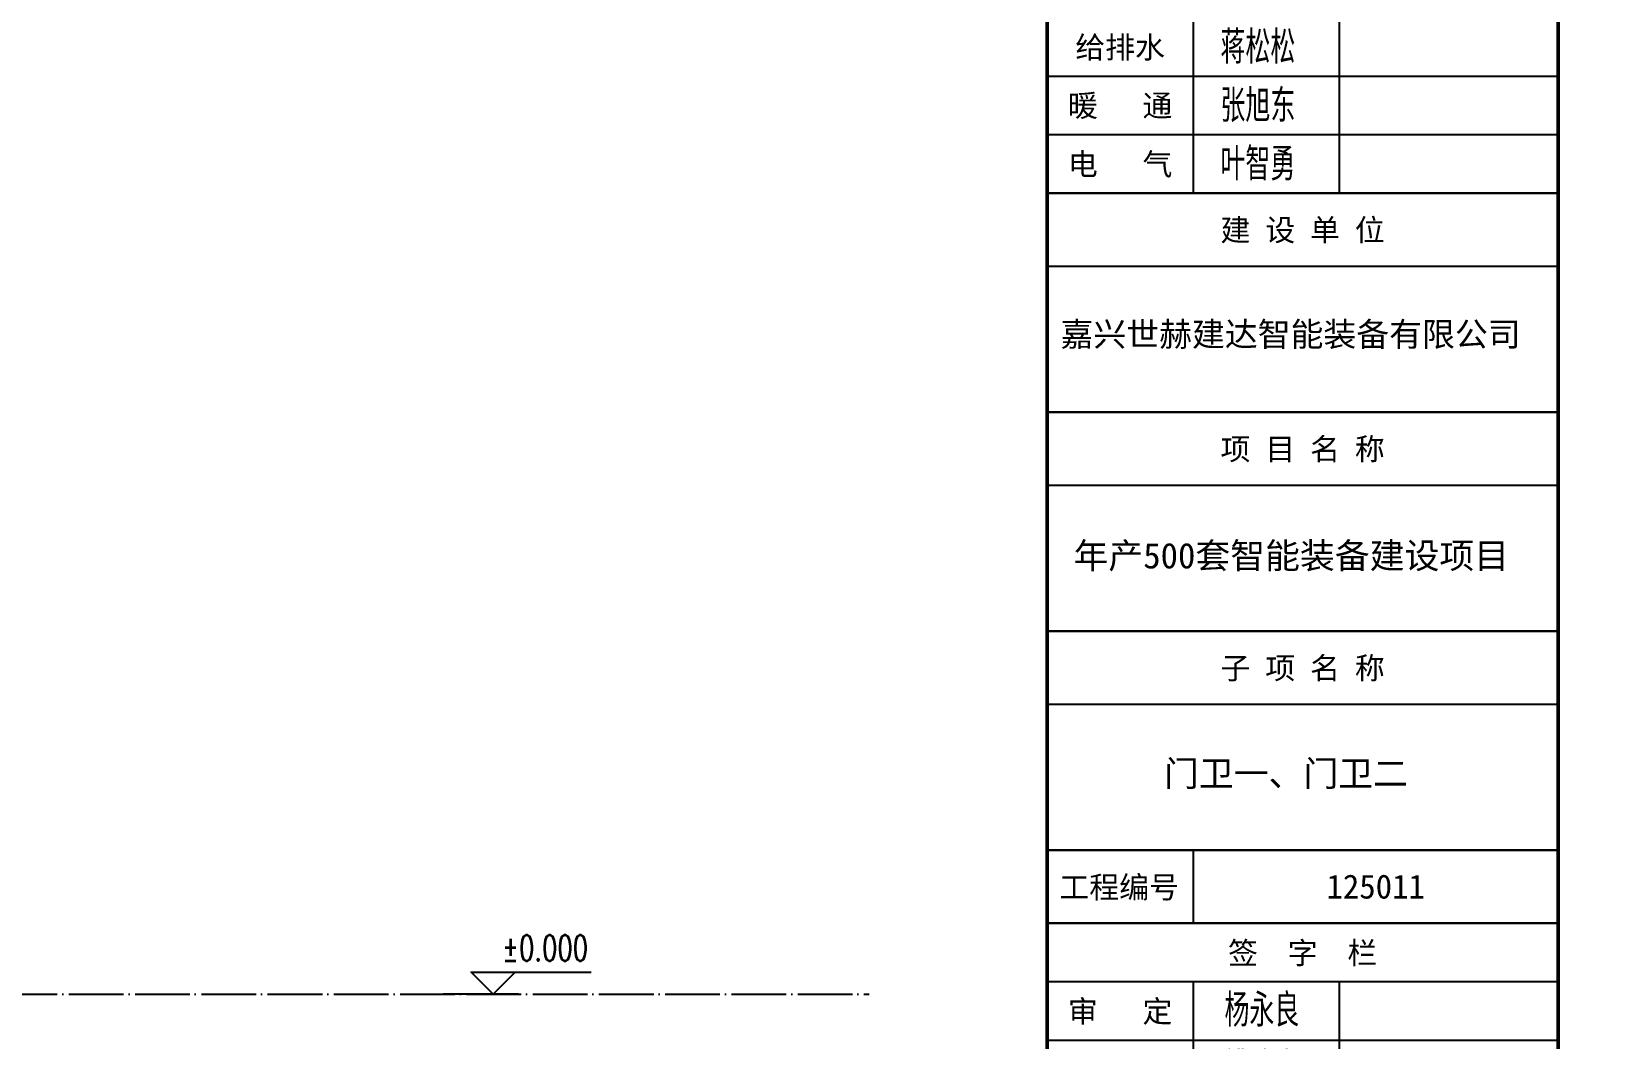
# Model space of a CAD drawing. Extents: x -202236 to 1002404, y -663931 to 1550022.
# Drawn here: x 7685 to 9398, y -356292 to -355187 of the extents above; entities that cross this region are included whole.
import ezdxf
from ezdxf.enums import TextEntityAlignment as Align
from ezdxf.xclip import XClip

# ---------------------------------------------------------------- set-up
doc = ezdxf.new("R2010")
doc.units = 0
doc.linetypes.add('DOTE', pattern=[2.42, 2, -0.2, 0.02, -0.2])
for name, color, linetype in [('!ZN7-符号-173', 173, 'Continuous'), ('0-cxFrame', 155, 'Continuous'), ('A-AXIS-D', 1, 'Continuous'), ('A-AXIS-DOTE', 14, 'DOTE'), ('qianming', 155, 'Continuous')]:
    doc.layers.add(name, color=color, linetype=linetype)
doc.layers.add('0-cxText', color=131, linetype='Continuous', lineweight=25)
doc.layers.add('A-WALL-HATCH', color=8, linetype='Continuous', lineweight=13)
doc.styles.add('BZHZ', font='bzxw', dxfattribs={"width": 0.8, "bigfont": 'bzhz'})
doc.styles.add('cx_biaoti', font='')
doc.styles.add('cx_tuming', font='simhei.ttf')
doc.styles.add('cx_tuqian1', font='')
doc.styles.add('ZNTextStyle', font='ROMANS.shx', dxfattribs={"width": 0.7, "bigfont": 'CHINESE.shx'})
doc.styles.add('黑体', font='simhei.ttf', dxfattribs={"height": 12})
doc.styles.get('cx_biaoti').set_extended_font_data('SimSun')
doc.styles.get('cx_tuqian1').set_extended_font_data('SimSun')

# ---------------------------------------------------------------- blocks, each defined once
blk = doc.blocks.new('20250913160558')
at = {"layer": 'A-WALL-HATCH'}
blk.add_line((4150, -1630), (9150, -1630), dxfattribs=at)
blk = doc.blocks.new('zjcx_lan_huiqian(Dragon)')
for p, q in [((-7000, -800), (0, -800)), ((-5000, -800), (-5000, -4800)), ((-3000, -800), (-3000, -4800)), ((-7000, -1600), (0, -1600)), ((-7000, -2400), (0, -2400)), ((-7000, -3200), (0, -3200)), ((-7000, -4000), (0, -4000))]:
    blk.add_line(p, q)
at = {"const_width": 30}
blk.add_lwpolyline([(-7000, 0), (0, 0)], dxfattribs=at)
blk.add_lwpolyline([(-7000, 0), (0, 0), (0, -4800), (-7000, -4800)], close=True, dxfattribs=at)
at = {"style": 'cx_biaoti'}
for s, p in [('会  签  栏', (-3500, -400)), ('建   筑', (-6000, -1200)), ('结   构', (-6000, -2000)), ('给排水', (-6000, -2800)), ('暖   通', (-6000, -3600)), ('电   气', (-6000, -4400))]:
    blk.add_text(s, height=300, dxfattribs=at).set_placement(p, align=Align.MIDDLE)
blk = doc.blocks.new('T-汇签(Dragon)')
at = {"layer": '0-cxFrame'}
blk.add_blockref('zjcx_lan_huiqian(Dragon)', (0, 0), dxfattribs=at)
at = {"layer": 'qianming', "style": 'BZHZ', "width": 0.8}
for s, p in [('黄岩峰', (-4113, -1180)), ('蒋松松', (-4113, -2780)), ('张旭东', (-4113, -3580)), ('叶智勇', (-4113, -4380))]:
    blk.add_text(s, height=450, dxfattribs=at).set_placement(p, align=Align.MIDDLE)
blk = doc.blocks.new('zjcx_lan_qianzi(Dragon)')
for p, q in [((-7000, 4800), (0, 4800)), ((-5000, 4800), (-5000, 0)), ((-3000, 4800), (-3000, 0)), ((-7000, 4000), (0, 4000)), ((-7000, 3200), (0, 3200)), ((-7000, 2400), (0, 2400)), ((-7000, 1600), (0, 1600)), ((-7000, 800), (0, 800))]:
    blk.add_line(p, q)
at = {"const_width": 30}
blk.add_lwpolyline([(-7000, 5600), (0, 5600)], dxfattribs=at)
blk.add_lwpolyline([(-7000, 5600), (0, 5600), (0, 0), (-7000, 0)], close=True, dxfattribs=at)
at = {"style": 'cx_biaoti'}
for s, p in [('签  字  栏', (-3500, 5200)), ('审   定', (-6000, 4400)), ('审   核', (-6000, 3600)), ('校   对', (-6000, 2800)), ('设   计', (-6000, 400))]:
    blk.add_text(s, height=300, dxfattribs=at).set_placement(p, align=Align.MIDDLE)
at = {"style": 'cx_biaoti', "width": 0.85}
for s, p in [('项目负责人', (-6000, 2000)), ('专业负责人', (-6000, 1200))]:
    blk.add_text(s, height=300, dxfattribs=at).set_placement(p, align=Align.MIDDLE)
blk = doc.blocks.new('T-签字(Dragon)')
at = {"layer": '0-cxFrame'}
blk.add_blockref('zjcx_lan_qianzi(Dragon)', (0, 0), dxfattribs=at)
at = {"layer": 'qianming', "style": 'BZHZ', "width": 0.8}
for s, p in [('杨永良', (-4058, 4433)), ('姚建中', (-4058, 3633)), ('姜旭超', (-4058, 2833)), ('宋月飞', (-4058, 2033)), ('宋月飞', (-4058, 1233)), ('叶佳超', (-4058, 433))]:
    blk.add_text(s, height=450, dxfattribs=at).set_placement(p, align=Align.MIDDLE)
blk = doc.blocks.new('zjcx_lan_xiangmu(Dragon)')
for p, q in [((-7000, 9000), (0, 9000)), ((-7000, 6000), (0, 6000)), ((-7000, 3000), (0, 3000)), ((-5000, 1000), (-5000, 0))]:
    blk.add_line(p, q)
at = {"const_width": 30}
for points in [[(-7000, 10000), (0, 10000)], [(-7000, 7000), (0, 7000)], [(-7000, 7000), (0, 7000)], [(-7000, 4000), (0, 4000)], [(-7000, 4000), (0, 4000)], [(-7000, 1000), (0, 1000)], [(-7000, 0), (0, 0)]]:
    blk.add_lwpolyline(points, dxfattribs=at)
blk.add_lwpolyline([(-7000, 10000), (0, 10000), (0, 0), (-7000, 0)], close=True)
at = {"style": 'cx_biaoti'}
for s, p in [('建 设 单 位', (-3500, 9500)), ('项 目 名 称', (-3500, 6500)), ('子 项 名 称', (-3500, 3500)), ('工程编号', (-6013, 500))]:
    blk.add_text(s, height=300, dxfattribs=at).set_placement(p, align=Align.MIDDLE)
blk = doc.blocks.new('T-项目(Dragon)')
blk.add_blockref('zjcx_lan_xiangmu(Dragon)', (0, 0))
at = {"color": 3, "style": 'cx_tuming'}
for s, height, p in [('嘉兴世赫建达智能装备有限公司', 330, (-6816, 7901)), ('年产500套智能装备建设项目 ', 350, (-6638, 4859)), ('门卫一、门卫二', 350, (-5399, 1876))]:
    blk.add_text(s, height=height, dxfattribs=at).set_placement(p)
blk = doc.blocks.new('zjcx_T2(Dragon)')
at = {"layer": '0-cxFrame', "const_width": 50}
blk.add_lwpolyline([(-7000, 40000), (0, 40000), (0, 0), (-7000, 0)], close=True, dxfattribs=at)
at = {"layer": '0-cxFrame'}
for name, p in [('T-汇签(Dragon)', (0, 29800)), ('T-项目(Dragon)', (0, 15000)), ('T-签字(Dragon)', (0, 9400))]:
    blk.add_blockref(name, p, dxfattribs=at)
blk = doc.blocks.new('TK22.A2 L(Dragon)')
at = {"layer": '0-cxFrame', "const_width": 0.5}
for points in [[(-80, 10), (-574, 10), (-574, 410), (-80, 410)], [(-10, 10), (-80, 10), (-80, 410), (-10, 410)]]:
    blk.add_lwpolyline(points, close=True, dxfattribs=at)
at = {"layer": '0-cxFrame', "xscale": 0.01, "yscale": 0.01, "zscale": 0.01}
blk.add_blockref('zjcx_T2(Dragon)', (-10, 10), dxfattribs=at)
at = {"style": '黑体', "flags": 4}
blk.add_attdef('图幅', text='', height=3.3, dxfattribs=at).set_placement((-40, 3), align=Align.RIGHT)
at = {"layer": '0-cxText', "flags": 4}
for tag, height, style, p in [('建设单位', 3.5, 'cx_tuming', (-45, 240)), ('项目名称', 3.5, 'cx_tuming', (-45, 210)), ('子项名称', 3.5, 'cx_tuming', (-45, 180)), ('工程编号', 3.3, 'cx_tuqian1', (-35, 165)), ('图名1', 3.5, 'cx_tuming', (-45, 87)), ('图名2', 3.5, 'cx_tuming', (-45, 79)), ('图名3', 3.5, 'cx_tuming', (-45, 71)), ('出图日期', 3.3, 'cx_tuqian1', (-39, 60)), ('专业', 3.3, 'cx_tuqian1', (-55, 52)), ('图号', 3.3, 'cx_tuqian1', (-55, 44)), ('版次', 3.3, 'cx_tuqian1', (-20, 44))]:
    blk.add_attdef(tag, text='', height=height, dxfattribs=dict(at, style=style)).set_placement(p, align=Align.MIDDLE)
at = {"layer": 'Defpoints', "color": 6, "flags": 4}
for tag, height, style, p in [('tufu', 3.3, '黑体', (-12, 12)), ('dwfname', 4, 'cx_tuqian1', (-80, 3))]:
    blk.add_attdef(tag, text='', height=height, dxfattribs=dict(at, style=style)).set_placement(p, align=Align.RIGHT)
blk = doc.blocks.new('Zsymbol-Level')
at = {"ltscale": 10}
blk.add_line((3.48, 0), (-6.85, 0), dxfattribs=at)
blk.add_lwpolyline([(3, 3), (0, 0), (-3, 3), (13.45, 3)])
at = {"color": 0, "style": 'ZNTextStyle', "width": 0.7, "flags": 8}
blk.add_attdef('标高', text='', height=3.5, dxfattribs=at).set_placement((7.12, 6.31), align=Align.MIDDLE_CENTER)
blk.add_attdef('楼层号', text='', height=3.5, dxfattribs=at).set_placement((21.35, 6.29), align=Align.MIDDLE)

msp = doc.modelspace()

# ---------------------------------------------------------------- linework, layer by layer
at = {"layer": 'A-AXIS-DOTE', "ltscale": 30}
msp.add_line((5330.61, -356241.69), (8603.36, -356241.69), dxfattribs=at)

# ---------------------------------------------------------------- block references
at = {"layer": '!ZN7-符号-173', "color": 7, "ltscale": 70}
ref = msp.add_blockref('Zsymbol-Level', (8191.28, -356241.69), dxfattribs=dict(at, xscale=8, yscale=8, zscale=8))
ref.add_attrib('标高', '±0.000', dxfattribs={"layer": '0', "color": 0, "height": 28, "style": 'ZNTextStyle', "width": 0.7}).set_placement((8248.24, -356191.22), align=Align.MIDDLE_CENTER)
at = {"layer": '0-cxFrame'}
ref = msp.add_blockref('TK22.A2 L(Dragon)', (9438.2, -357444.07), dxfattribs=dict(at, xscale=8, yscale=8, zscale=8))
ref.add_attrib('工程编号', '125011', dxfattribs={"layer": '0-cxText', "height": 26.4, "style": 'cx_tuqian1'}).set_placement((9158.2, -356124.07), align=Align.MIDDLE)
at = {"layer": 'A-AXIS-D', "ltscale": 800}
ref = msp.add_blockref('20250913160558', (1700.84, -353756), dxfattribs=at)
XClip(ref).set_block_clipping_path([(8765.6190988926, -3442.6401154698), (10719.6393182231, -536.5924199195)])

doc.saveas('drawing.dxf')
